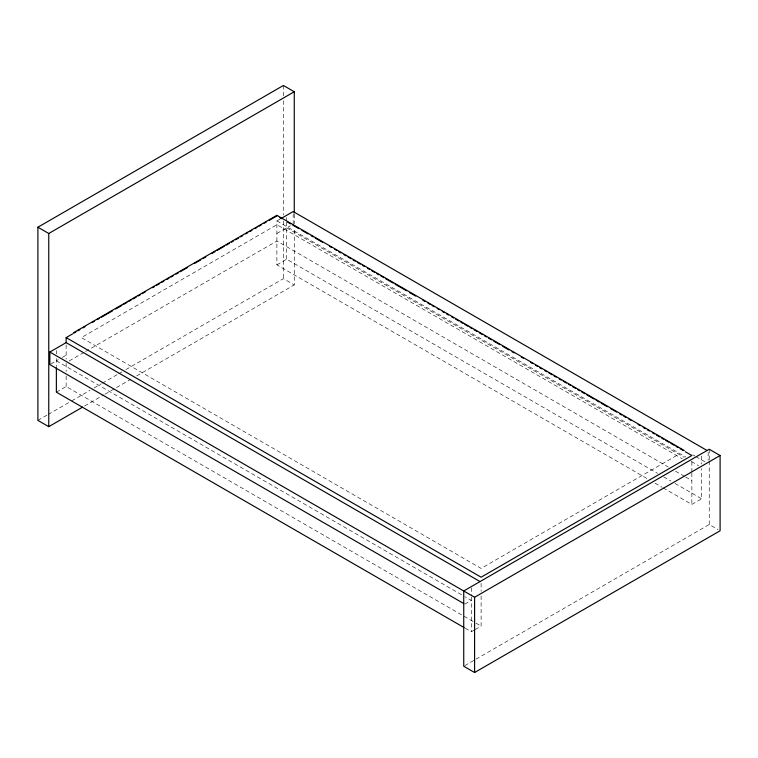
<?xml version="1.0" encoding="UTF-8"?>
<svg xmlns="http://www.w3.org/2000/svg" width="758" height="758" viewBox="0 0 758 758"><rect width="100%" height="100%" fill="white"/><g stroke="black" fill="none" stroke-linecap="round" stroke-linejoin="round"><path stroke-width="0.57" stroke-dasharray="3.79 2.84" d="M646.773 478.412L276.888 264.855L276.888 220.957L279.816 219.261M50.777 364.039L58.319 359.68M62.232 357.425L66.145 355.17M276.888 233.492L290.39 225.704M69.215 360.922L84.555 352.063M85.578 351.475L276.888 241.025L668.291 466.994M56.367 392.17L66.145 386.523L474.963 622.555M276.888 264.855L286.666 259.208L657.574 473.352M37.9 420.396L47.11 415.081M48.133 414.493L70.636 401.494M71.659 400.906L90.069 390.275M94.163 387.916L101.326 383.775M102.349 383.188L117.689 374.329M118.712 373.741L121.782 371.97M125.875 369.601L283.407 278.65L294.265 284.923L294.265 228.385M84.564 405.994L103.998 394.776M105.021 394.188L130.594 379.417M136.734 375.873L294.265 284.923M676.648 455.511L481.112 568.405L81.352 337.604L276.888 224.719L682.352 458.808M464.815 604.154L471.334 600.393L465.185 596.84M465.185 628.202L471.334 631.755L474.271 630.059M475.247 629.491L481.112 626.108L481.112 594.746M663.165 487.868L691.855 504.44L701.633 498.792L701.633 468.596M464.758 665.657L474.982 659.754M476.005 659.157L709.242 524.508L718.129 529.634M692.784 454.8L694.83 455.975M695.853 456.572L706.105 462.484M276.888 220.957L685.706 456.979M286.666 227.855L684.218 457.377M691.391 461.518L698.563 465.658M675.463 471.135L684.682 476.46M685.706 477.057L691.855 480.6M663.724 476.905L670.896 481.046M674.99 483.414L701.633 498.792M654.969 483.14L662.141 487.28M56.367 360.808L464.161 596.252M475.986 623.152L481.112 626.108M709.242 449.248L709.242 459.831M709.242 461.006L709.242 524.508M708.152 452.27L708.152 460.248M701.633 456.032L701.633 464.01M691.855 461.669L691.855 472.338M691.855 473.077L691.855 504.44M481.112 583.347L481.112 591.325M471.334 587.848L471.334 595.835M471.334 596.972L471.334 631.755M294.265 214.249L294.265 223.676M293.185 213.822L293.185 224.093M286.666 217.593L286.666 221.014M286.666 222.151L286.666 259.208M283.407 85.483L283.407 96.086M283.407 100.795L283.407 215.045M283.407 220.938L283.407 278.65M66.145 344.909L66.145 359.15M66.145 363.3L66.145 371.429M66.145 376.072L66.145 386.523M56.367 350.547L56.367 353.967M56.367 358.534L56.367 366.616"/><path stroke-width="1.14" d="M82.518 407.179L48.758 426.669L37.9 420.396L37.9 227.22L283.407 85.483L294.265 91.756L294.265 213.074M37.9 227.22L48.758 233.492L294.265 91.756M73.744 332.591L276.888 215.31L684.256 450.498M480.089 581.613L66.145 342.625L66.145 337.604L72.796 333.766M73.744 333.217L75.8 332.032M77.847 330.848L79.893 329.673M82.963 327.901L85.01 326.717M92.173 322.576L94.219 321.392M97.299 319.62L99.345 318.436M101.392 317.261L112.648 310.761M115.718 308.98L121.867 305.436M123.914 304.252L126.984 302.48M129.031 301.296L131.077 300.121M133.124 298.936L136.194 297.164M138.24 295.98L140.287 294.796M142.343 293.621L145.413 291.839M152.576 287.708L154.623 286.524M156.669 285.34L159.739 283.568M161.786 282.383L163.842 281.209M166.912 279.427L168.958 278.252M171.005 277.068L173.051 275.884M176.121 274.112L178.168 272.927M180.214 271.743L187.387 267.612M194.55 263.471L200.69 259.928M202.737 258.743L205.806 256.971M211.956 253.428L215.026 251.656M217.072 250.472L224.235 246.331M226.282 245.147L229.361 243.375M231.408 242.19L233.455 241.016M235.501 239.831L238.571 238.059M240.618 236.875L242.664 235.691M245.734 233.919L247.781 232.734M249.827 231.56L251.883 230.375M254.953 228.603L257 227.419M259.046 226.235L261.093 225.05M264.163 223.278L266.21 222.094M269.279 220.322L276.888 215.935M463.792 603.567L49.848 364.579L49.848 352.034L66.145 342.625M280.801 218.692L293.185 211.548L707.129 450.536M49.848 352.034L474.593 597.257L720.1 455.52L720.1 530.78L474.593 672.517L463.735 666.244L463.735 590.984L709.242 449.248L720.1 455.52M279.74 217.584L281.644 218.683M287.566 222.103L290.646 223.875M292.692 225.06L298.841 228.613M301.921 230.385L308.07 233.938M311.14 235.71L313.196 236.894M315.243 238.078L322.415 242.219M329.588 246.369L331.644 247.544M334.714 249.325L336.77 250.51M338.817 251.694L340.873 252.878M343.942 254.65L345.989 255.834M348.045 257.019L351.115 258.791M353.171 259.975L355.218 261.159M357.264 262.344L360.344 264.116M362.39 265.3L364.446 266.484M367.516 268.256L369.572 269.441M371.619 270.625L374.698 272.406M376.745 273.591L378.792 274.775M380.848 275.95L383.918 277.731M385.974 278.916L393.146 283.056M395.193 284.241L406.468 290.75M409.547 292.522L415.697 296.075M422.869 300.215L424.916 301.4M427.995 303.181L430.042 304.356M432.098 305.54L434.144 306.725M437.224 308.506L439.27 309.69M442.35 311.462L444.396 312.647M446.443 313.831L448.499 315.015M451.569 316.787L453.625 317.972M455.672 319.156L458.742 320.928M460.798 322.112L462.844 323.296M464.9 324.481L467.97 326.253M470.017 327.437L472.073 328.621M474.12 329.806L477.199 331.587M479.245 332.762L482.325 334.543M484.371 335.728L486.418 336.912M488.474 338.096L491.544 339.868M493.6 341.053L499.749 344.606M502.819 346.378L508.969 349.931M512.048 351.703L514.095 352.887M521.277 357.027L523.323 358.212M530.496 362.352L532.552 363.537M535.622 365.318L537.668 366.502M539.724 367.687L541.771 368.862M544.85 370.643L546.897 371.827M548.953 373.012L552.023 374.784M554.07 375.968L556.126 377.152M559.196 378.924L561.252 380.109M563.298 381.293L566.378 383.065M568.424 384.249L570.471 385.434M572.527 386.618L575.597 388.399M577.653 389.574L579.699 390.758M581.746 391.943L584.825 393.724M586.872 394.909L594.054 399.049M596.101 400.233L599.171 402.005M601.227 403.19L607.376 406.743M610.446 408.515L616.605 412.068M619.674 413.84L621.721 415.024M623.777 416.208L625.824 417.393M628.903 419.165L630.95 420.349M638.122 424.499L640.178 425.674M643.248 427.455L645.304 428.64M647.351 429.824L649.398 431.008M652.477 432.78L654.524 433.964M656.58 435.149L659.65 436.921M661.706 438.105L663.752 439.289M665.799 440.474L668.878 442.246M670.925 443.43L674.004 445.211M676.051 446.386L678.097 447.571M680.153 448.755L683.223 450.536M685.204 451.673L691.855 455.511L481.112 577.189L66.145 337.604M464.161 627.615L56.367 392.17L56.367 367.782M474.593 597.257L474.593 672.517M48.758 233.492L48.758 426.669"/></g></svg>
